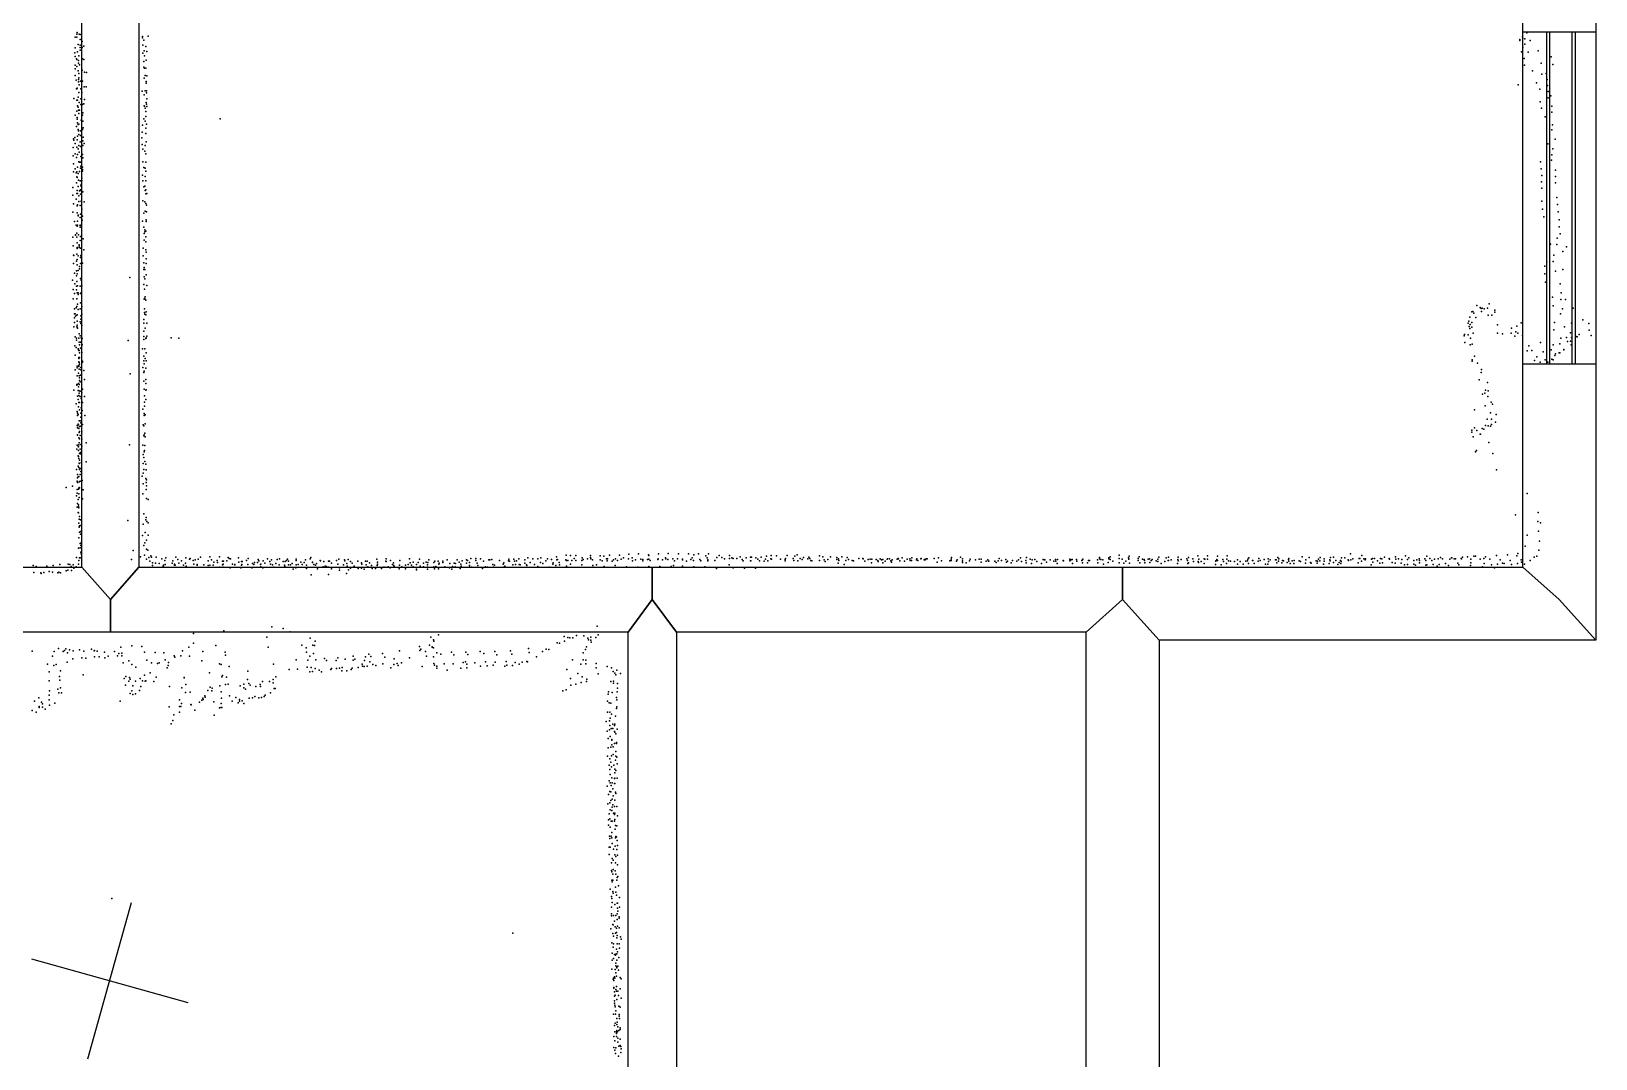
# Model space of a CAD drawing. Header units: millimetres. Extents: x 3450 to 23228, y -19815 to -4263.
# Drawn here: x 13936 to 17795, y -16203 to -13669 of the extents above; entities that cross this region are included whole.
import ezdxf

# ---------------------------------------------------------------- set-up
doc = ezdxf.new("R2010")
doc.units = ezdxf.units.MM
for name, color, linetype in [('P', 9, 'Continuous'), ('PANOS', 10, 'Continuous'), ('ROOMS', 1, 'Continuous'), ('WALLS', 3, 'Continuous'), ('WINDOWS', 6, 'Continuous')]:
    doc.layers.add(name, color=color, linetype=linetype)

# ---------------------------------------------------------------- blocks, each defined once
blk = doc.blocks.new('1-Standard_45')
for points in [[(-590, 42.9766), (589.999, 42.9766), (589.999, 32.9766), (-590, 32.9766), (-590, 42.9766)], [(-590.014, -44.0958), (589.985, -44.0958), (589.985, -54.0958), (-590.014, -54.0958), (-590.014, -44.0958)]]:
    blk.add_lwpolyline(points)

msp = doc.modelspace()

# ---------------------------------------------------------------- linework, layer by layer
at = {"layer": 'P'}
for p in [(14044, -13684), (14048, -13676), (14048, -13684), (14049, -13672), (14054, -13676), (14056, -13677), (14056, -13689), (14061, -13694), (14210, -13682), (14210, -13685), (14213, -13691), (14224, -13681), (17608, -13689), (17608, -13692), (17614, -13683), (17615, -13686), (17620, -13688), (17625, -13673), (17633, -13692), (14043, -13722), (14044, -13710), (14044, -13731), (14047, -13737), (14050, -13720), (14051, -13702), (14053, -13730), (14056, -13703), (14056, -13709), (14056, -13716), (14061, -13709), (14062, -13737), (14065, -13706), (14211, -13703), (14211, -13723), (14214, -13717), (14215, -13730), (14218, -13707), (14221, -13719), (17612, -13720), (17615, -13708), (17618, -13736), (17620, -13701), (17628, -13721), (17653, -13717), (17685, -13732), (14044, -13753), (14044, -13762), (14048, -13739), (14048, -13756), (14051, -13767), (14052, -13741), (14052, -13748), (14053, -13773), (14055, -13752), (14061, -13765), (14065, -13739), (14067, -13770), (14072, -13771), (14213, -13744), (14213, -13758), (14215, -13760), (14218, -13760), (14219, -13740), (17619, -13753), (17639, -13767), (17660, -13748), (17662, -13775), (17673, -13773), (17689, -13751), (14044, -13778), (14046, -13790), (14047, -13811), (14048, -13811), (14049, -13809), (14052, -13788), (14052, -13794), (14053, -13784), (14054, -13801), (14057, -13792), (14058, -13811), (14062, -13792), (14066, -13806), (14071, -13806), (14214, -13785), (14217, -13778), (14219, -13793), (14219, -13797), (14221, -13779), (17604, -13801), (17649, -13796), (17657, -13812), (17675, -13788), (17676, -13803), (14041, -13835), (14048, -13839), (14050, -13839), (14050, -13853), (14051, -13832), (14053, -13820), (14054, -13845), (14058, -13836), (14058, -13850), (14060, -13820), (14062, -13850), (14065, -13848), (14067, -13837), (14209, -13817), (14214, -13826), (14214, -13853), (14215, -13854), (14217, -13816), (14219, -13845), (14220, -13816), (14220, -13821), (14220, -13849), (14221, -13836), (17658, -13843), (17678, -13818), (17678, -13833), (17684, -13828), (17687, -13854), (14044, -13876), (14048, -13866), (14049, -13882), (14049, -13886), (14051, -13856), (14052, -13864), (14053, -13872), (14055, -13864), (14059, -13888), (14062, -13876), (14063, -13870), (14063, -13891), (14213, -13885), (14217, -13859), (14217, -13891), (14218, -13867), (14218, -13879), (14221, -13855), (14402, -13885), (17661, -13859), (17670, -13880), (17687, -13869), (14043, -13931), (14047, -13904), (14050, -13895), (14050, -13928), (14051, -13899), (14051, -13911), (14052, -13915), (14053, -13898), (14053, -13924), (14057, -13915), (14057, -13926), (14062, -13911), (14064, -13907), (14064, -13930), (14209, -13918), (14210, -13901), (14218, -13908), (14218, -13921), (14220, -13898), (17687, -13912), (17688, -13900), (14039, -13956), (14040, -13934), (14041, -13938), (14044, -13946), (14048, -13955), (14049, -13937), (14051, -13959), (14053, -13951), (14054, -13967), (14056, -13942), (14057, -13953), (14063, -13939), (14063, -13951), (14066, -13946), (14208, -13932), (14209, -13948), (14211, -13960), (14216, -13965), (14217, -13951), (14219, -13942), (17677, -13947), (17689, -13959), (17695, -13935), (14039, -13976), (14040, -13996), (14044, -13971), (14044, -14008), (14047, -13980), (14050, -13973), (14050, -14004), (14053, -13991), (14055, -13992), (14057, -13992), (14057, -14007), (14058, -13978), (14058, -14002), (14062, -13973), (14062, -14004), (14063, -13981), (14211, -13991), (14213, -14005), (14217, -14007), (14218, -13971), (14218, -13992), (17659, -13991), (17660, -14008), (17686, -13987), (17687, -13974), (14040, -14016), (14046, -14018), (14047, -14043), (14048, -14016), (14048, -14028), (14049, -14030), (14051, -14020), (14052, -14036), (14055, -14015), (14056, -14038), (14058, -14038), (14059, -14047), (14060, -14031), (14060, -14037), (14062, -14010), (14062, -14014), (14210, -14024), (14211, -14038), (14217, -14027), (14218, -14014), (14218, -14038), (17661, -14040), (17662, -14025), (17696, -14012), (17696, -14027), (17696, -14043), (14038, -14054), (14038, -14073), (14046, -14083), (14048, -14069), (14049, -14062), (14050, -14069), (14051, -14052), (14053, -14075), (14055, -14063), (14057, -14060), (14057, -14062), (14057, -14071), (14058, -14050), (14063, -14065), (14213, -14053), (14216, -14051), (14217, -14062), (14218, -14060), (14218, -14070), (14221, -14069), (17662, -14056), (17699, -14079), (14038, -14115), (14040, -14095), (14049, -14100), (14049, -14117), (14050, -14097), (14051, -14123), (14051, -14124), (14053, -14089), (14056, -14099), (14057, -14120), (14059, -14088), (14059, -14089), (14060, -14108), (14066, -14090), (14211, -14087), (14213, -14118), (14216, -14090), (14217, -14113), (14218, -14094), (14220, -14098), (14220, -14114), (17662, -14088), (17664, -14108), (17701, -14096), (17702, -14114), (14042, -14138), (14046, -14147), (14049, -14150), (14050, -14137), (14050, -14147), (14056, -14128), (14056, -14147), (14056, -14148), (14056, -14152), (14061, -14135), (14062, -14125), (14210, -14137), (14213, -14152), (14216, -14159), (14218, -14162), (14219, -14134), (14219, -14138), (17667, -14127), (17705, -14134), (17705, -14151), (14038, -14177), (14039, -14198), (14045, -14171), (14045, -14172), (14048, -14167), (14048, -14177), (14049, -14191), (14052, -14171), (14054, -14196), (14054, -14199), (14056, -14185), (14057, -14175), (14064, -14181), (14214, -14168), (14214, -14184), (14216, -14164), (14218, -14176), (14218, -14188), (17683, -14194), (17699, -14195), (17700, -14179), (17707, -14169), (17723, -14201), (14040, -14221), (14041, -14222), (14047, -14236), (14048, -14219), (14049, -14202), (14049, -14205), (14049, -14232), (14051, -14223), (14054, -14202), (14057, -14204), (14057, -14227), (14058, -14222), (14059, -14223), (14065, -14208), (14212, -14204), (14212, -14223), (14213, -14240), (14218, -14208), (14219, -14214), (14219, -14230), (17674, -14238), (17690, -14237), (17692, -14221), (17714, -14212), (14040, -14242), (14042, -14266), (14047, -14260), (14047, -14272), (14049, -14245), (14049, -14267), (14051, -14259), (14055, -14249), (14055, -14255), (14057, -14242), (14057, -14279), (14062, -14241), (14179, -14276), (14213, -14257), (14214, -14252), (14214, -14275), (14216, -14257), (14219, -14242), (14219, -14270), (17669, -14248), (17669, -14267), (17696, -14261), (17714, -14257), (14037, -14283), (14039, -14306), (14042, -14316), (14043, -14292), (14047, -14298), (14047, -14307), (14048, -14286), (14049, -14314), (14050, -14297), (14051, -14314), (14056, -14298), (14057, -14316), (14059, -14283), (14059, -14314), (14060, -14297), (14213, -14294), (14215, -14305), (14216, -14280), (14221, -14296), (17671, -14288), (17707, -14292), (17710, -14314), (14039, -14329), (14042, -14354), (14046, -14351), (14048, -14329), (14048, -14348), (14050, -14342), (14051, -14318), (14051, -14355), (14056, -14354), (14057, -14339), (14060, -14348), (14214, -14330), (14215, -14328), (14215, -14354), (14216, -14329), (14217, -14324), (14218, -14332), (17502, -14345), (17510, -14350), (17512, -14353), (17515, -14352), (17520, -14354), (17528, -14352), (17532, -14341), (17688, -14325), (17690, -14346), (17709, -14331), (17713, -14354), (17720, -14331), (17739, -14352), (14042, -14366), (14042, -14376), (14042, -14387), (14044, -14366), (14045, -14372), (14048, -14369), (14049, -14368), (14049, -14384), (14049, -14394), (14056, -14386), (14058, -14371), (14058, -14379), (14058, -14390), (14060, -14367), (14213, -14380), (14213, -14389), (14215, -14363), (14216, -14367), (14218, -14368), (14219, -14361), (14221, -14389), (17480, -14389), (17482, -14384), (17484, -14374), (17485, -14392), (17489, -14361), (17489, -14387), (17492, -14360), (17494, -14364), (17499, -14375), (17513, -14360), (17530, -14369), (17539, -14369), (17546, -14357), (17546, -14362), (17553, -14393), (17611, -14388), (17693, -14387), (17708, -14366), (17735, -14389), (17763, -14381), (17778, -14390), (14041, -14398), (14044, -14423), (14047, -14426), (14047, -14431), (14048, -14398), (14049, -14399), (14050, -14401), (14053, -14426), (14054, -14415), (14056, -14420), (14059, -14425), (14060, -14395), (14061, -14427), (14175, -14432), (14213, -14409), (14213, -14422), (14213, -14429), (14217, -14401), (14218, -14427), (14219, -14425), (14221, -14421), (14281, -14425), (14300, -14426), (17470, -14420), (17471, -14417), (17480, -14418), (17483, -14397), (17484, -14402), (17486, -14426), (17489, -14399), (17493, -14414), (17553, -14414), (17565, -14415), (17586, -14414), (17587, -14401), (17595, -14421), (17598, -14410), (17600, -14396), (17603, -14414), (17614, -14419), (17692, -14405), (17709, -14426), (17718, -14398), (17723, -14424), (17733, -14413), (17733, -14433), (17735, -14424), (17747, -14422), (17749, -14423), (17754, -14417), (17779, -14406), (17784, -14419), (14043, -14445), (14044, -14468), (14046, -14449), (14051, -14452), (14052, -14455), (14053, -14456), (14054, -14436), (14054, -14456), (14055, -14442), (14055, -14462), (14057, -14436), (14057, -14451), (14060, -14461), (14061, -14442), (14210, -14452), (14213, -14470), (14216, -14452), (14219, -14462), (17472, -14437), (17485, -14442), (17490, -14441), (17496, -14470), (17626, -14457), (17630, -14445), (17637, -14456), (17650, -14472), (17659, -14437), (17665, -14460), (17685, -14455), (17690, -14442), (17694, -14469), (17696, -14465), (17705, -14462), (17706, -14440), (17706, -14462), (17716, -14454), (17716, -14455), (17725, -14434), (17734, -14442), (14044, -14504), (14049, -14495), (14049, -14499), (14053, -14474), (14053, -14476), (14053, -14484), (14053, -14493), (14053, -14496), (14054, -14486), (14054, -14502), (14055, -14474), (14055, -14490), (14058, -14498), (14058, -14504), (14062, -14483), (14062, -14485), (14065, -14506), (14211, -14498), (14213, -14482), (14214, -14489), (14214, -14507), (14217, -14476), (14218, -14500), (14219, -14482), (17490, -14479), (17490, -14483), (17503, -14488), (17513, -14503), (17644, -14481), (17658, -14485), (17670, -14479), (17677, -14485), (17687, -14478), (17690, -14479), (14048, -14540), (14048, -14542), (14049, -14519), (14049, -14540), (14052, -14512), (14052, -14538), (14052, -14546), (14054, -14519), (14054, -14540), (14055, -14524), (14055, -14530), (14056, -14534), (14057, -14517), (14067, -14528), (14180, -14514), (14213, -14511), (14213, -14532), (14218, -14528), (14218, -14538), (17507, -14529), (17512, -14511), (17528, -14535), (14041, -14554), (14050, -14569), (14051, -14555), (14051, -14577), (14053, -14567), (14053, -14585), (14054, -14556), (14054, -14562), (14054, -14585), (14055, -14585), (14056, -14557), (14056, -14570), (14059, -14575), (14060, -14561), (14062, -14552), (14062, -14585), (14067, -14570), (14214, -14552), (14215, -14568), (14215, -14584), (14218, -14554), (14218, -14577), (14219, -14553), (17516, -14564), (17521, -14562), (17523, -14554), (17529, -14570), (17530, -14556), (17537, -14584), (14046, -14588), (14049, -14607), (14050, -14611), (14050, -14617), (14051, -14614), (14052, -14595), (14055, -14603), (14058, -14611), (14058, -14621), (14059, -14598), (14061, -14604), (14068, -14617), (14211, -14601), (14214, -14612), (14214, -14617), (14215, -14594), (14217, -14615), (17496, -14603), (17522, -14593), (17527, -14626), (17535, -14610), (17538, -14626), (17540, -14589), (17549, -14614), (14049, -14641), (14050, -14646), (14050, -14647), (14050, -14664), (14051, -14638), (14052, -14640), (14053, -14649), (14054, -14630), (14054, -14659), (14055, -14644), (14055, -14656), (14056, -14630), (14058, -14635), (14058, -14643), (14060, -14657), (14062, -14639), (14212, -14640), (14213, -14642), (14214, -14664), (14216, -14660), (14217, -14637), (17489, -14653), (17489, -14658), (17496, -14647), (17502, -14654), (17510, -14663), (17511, -14663), (17515, -14649), (17519, -14650), (17523, -14641), (17530, -14642), (17535, -14643), (17538, -14639), (17548, -14633), (14048, -14700), (14049, -14690), (14050, -14665), (14050, -14691), (14052, -14694), (14052, -14703), (14053, -14672), (14053, -14689), (14054, -14684), (14055, -14674), (14056, -14666), (14056, -14700), (14058, -14688), (14060, -14675), (14060, -14692), (14071, -14684), (14178, -14689), (14211, -14690), (14213, -14667), (14215, -14703), (14216, -14691), (14217, -14669), (17493, -14669), (17501, -14703), (17531, -14683), (14051, -14716), (14051, -14716), (14051, -14742), (14052, -14718), (14053, -14723), (14054, -14734), (14054, -14735), (14055, -14710), (14055, -14727), (14057, -14708), (14057, -14711), (14059, -14733), (14071, -14731), (14212, -14713), (14212, -14735), (14213, -14720), (14214, -14706), (14216, -14730), (14218, -14737), (17498, -14706), (17541, -14710), (14047, -14750), (14049, -14779), (14050, -14762), (14050, -14770), (14051, -14768), (14053, -14745), (14053, -14767), (14054, -14780), (14055, -14750), (14056, -14747), (14056, -14762), (14056, -14779), (14058, -14755), (14061, -14777), (14209, -14766), (14212, -14759), (14213, -14750), (14218, -14772), (14219, -14751), (14220, -14775), (17550, -14751), (14022, -14794), (14037, -14791), (14047, -14815), (14049, -14799), (14049, -14808), (14050, -14782), (14052, -14798), (14053, -14797), (14053, -14810), (14054, -14794), (14054, -14819), (14055, -14795), (14061, -14799), (14064, -14800), (14211, -14810), (14212, -14785), (14219, -14782), (14219, -14799), (14220, -14790), (17626, -14809), (14049, -14843), (14050, -14834), (14051, -14824), (14051, -14856), (14052, -14837), (14052, -14841), (14052, -14857), (14053, -14844), (14062, -14822), (14220, -14821), (14224, -14824), (17653, -14856), (14053, -14882), (14054, -14872), (14054, -14892), (14055, -14866), (14055, -14889), (14057, -14874), (14058, -14888), (14174, -14876), (14212, -14885), (14213, -14859), (14218, -14874), (14219, -14868), (14221, -14878), (14224, -14881), (17597, -14862), (17652, -14878), (17659, -14881), (14053, -14918), (14055, -14904), (14056, -14932), (14057, -14909), (14058, -14903), (14059, -14931), (14210, -14913), (14216, -14931), (14217, -14905), (14220, -14924), (14224, -14912), (17626, -14912), (17654, -14902), (17656, -14927), (14047, -14967), (14052, -14944), (14055, -14968), (14056, -14943), (14056, -14968), (14058, -14937), (14058, -14954), (14059, -14958), (14183, -14972), (14187, -14950), (14205, -14965), (14213, -14937), (14215, -14961), (14220, -14946), (14220, -14971), (14223, -14949), (14226, -14967), (14231, -14963), (14232, -14966), (14244, -14966), (14258, -14970), (14268, -14968), (14292, -14966), (14297, -14972), (14317, -14968), (14326, -14971), (14328, -14969), (14340, -14973), (14347, -14971), (14353, -14966), (14376, -14965), (14380, -14973), (14400, -14965), (14421, -14967), (14424, -14969), (14427, -14970), (14447, -14968), (14447, -14968), (14471, -14969), (14495, -14972), (14518, -14970), (14528, -14973), (14542, -14972), (14548, -14970), (14568, -14971), (14589, -14971), (14612, -14973), (14624, -14970), (14625, -14967), (14694, -14971), (14708, -14973), (14717, -14972), (14788, -14971), (14811, -14970), (14869, -14970), (14893, -14971), (14916, -14973), (14962, -14973), (14986, -14973), (15009, -14973), (15020, -14969), (15032, -14969), (15044, -14970), (15064, -14973), (15067, -14973), (15072, -14972), (15114, -14971), (15126, -14971), (15138, -14970), (15153, -14973), (15161, -14968), (15173, -14970), (15185, -14970), (15193, -14968), (15209, -14970), (15219, -14972), (15231, -14965), (15232, -14973), (15234, -14972), (15254, -14973), (15255, -14961), (15266, -14962), (15275, -14969), (15279, -14962), (15295, -14968), (15297, -14972), (15308, -14970), (15315, -14962), (15315, -14967), (15316, -14970), (15320, -14973), (15339, -14963), (15339, -14973), (15348, -14964), (15355, -14970), (15357, -14970), (15362, -14961), (15372, -14973), (15377, -14970), (15387, -14961), (15391, -14971), (15397, -14968), (15409, -14970), (15410, -14959), (15418, -14968), (15426, -14973), (15434, -14958), (15439, -14971), (15444, -14972), (15456, -14972), (15458, -14960), (15459, -14962), (15459, -14971), (15481, -14972), (15482, -14970), (15483, -14958), (15493, -14973), (15500, -14968), (15501, -14970), (15506, -14972), (15507, -14957), (15518, -14970), (15530, -14970), (15532, -14958), (15542, -14971), (15542, -14973), (15557, -14958), (15563, -14972), (15566, -14968), (15570, -14960), (15582, -14958), (15585, -14972), (15600, -14963), (15603, -14968), (15605, -14973), (15606, -14958), (15627, -14967), (15633, -14962), (15639, -14967), (15646, -14970), (15658, -14962), (15658, -14969), (15664, -14968), (15667, -14969), (15676, -14969), (15684, -14965), (15689, -14972), (15699, -14968), (15710, -14966), (15712, -14966), (15723, -14968), (15728, -14971), (15736, -14966), (15747, -14971), (15749, -14964), (15760, -14970), (15761, -14962), (15762, -14971), (15774, -14963), (15784, -14971), (15795, -14972), (15796, -14969), (15800, -14962), (15815, -14969), (15819, -14964), (15825, -14960), (15832, -14969), (15837, -14972), (15841, -14967), (15851, -14970), (15854, -14966), (15856, -14969), (15880, -14963), (15888, -14965), (15892, -14973), (15901, -14972), (15907, -14965), (15923, -14967), (15923, -14972), (15927, -14970), (15935, -14965), (15948, -14967), (15952, -14972), (15977, -14969), (15987, -14969), (15988, -14970), (16000, -14972), (16005, -14971), (16009, -14971), (16020, -14972), (16030, -14970), (16033, -14973), (16036, -14972), (16047, -14971), (16048, -14970), (16053, -14970), (16059, -14973), (16072, -14971), (16074, -14969), (16075, -14970), (16084, -14968), (16096, -14971), (16103, -14970), (16108, -14968), (16119, -14973), (16120, -14970), (16130, -14970), (16131, -14969), (16138, -14973), (16141, -14971), (16141, -14973), (16144, -14970), (16146, -14970), (16163, -14969), (16174, -14968), (16205, -14971), (16206, -14967), (16220, -14973), (16228, -14966), (16233, -14970), (16252, -14971), (16265, -14973), (16274, -14971), (16279, -14971), (16295, -14973), (16323, -14969), (16340, -14972), (16371, -14973), (16376, -14968), (16391, -14967), (16400, -14971), (16405, -14973), (16411, -14972), (16432, -14972), (16434, -14973), (16436, -14973), (16449, -14973), (16462, -14972), (16467, -14972), (16498, -14971), (16501, -14973), (16503, -14972), (16514, -14972), (16529, -14973), (16530, -14971), (16566, -14973), (16571, -14967), (16571, -14970), (16574, -14972), (16579, -14973), (16594, -14968), (16594, -14970), (16597, -14965), (16597, -14972), (16619, -14961), (16619, -14969), (16627, -14971), (16642, -14968), (16643, -14971), (16644, -14964), (16666, -14969), (16669, -14965), (16677, -14971), (16681, -14972), (16691, -14971), (16694, -14970), (16701, -14972), (16715, -14971), (16717, -14966), (16735, -14968), (16741, -14966), (16748, -14973), (16764, -14972), (16765, -14966), (16772, -14972), (16786, -14970), (16790, -14967), (16801, -14970), (16813, -14963), (16816, -14971), (16829, -14970), (16831, -14971), (16837, -14963), (16837, -14971), (16860, -14972), (16862, -14964), (16875, -14972), (16885, -14971), (16886, -14963), (16911, -14973), (16937, -14971), (16939, -14968), (16964, -14969), (16977, -14972), (16987, -14970), (16992, -14973), (17005, -14973), (17007, -14973), (17011, -14967), (17013, -14970), (17037, -14972), (17038, -14969), (17071, -14965), (17080, -14973), (17088, -14967), (17111, -14971), (17115, -14967), (17125, -14970), (17139, -14973), (17141, -14967), (17148, -14966), (17168, -14968), (17176, -14968), (17184, -14973), (17190, -14958), (17191, -14973), (17196, -14970), (17211, -14969), (17213, -14969), (17218, -14962), (17223, -14970), (17226, -14973), (17227, -14970), (17242, -14971), (17244, -14969), (17249, -14969), (17264, -14969), (17267, -14970), (17274, -14966), (17285, -14969), (17286, -14971), (17301, -14965), (17302, -14971), (17308, -14970), (17317, -14972), (17326, -14963), (17331, -14972), (17334, -14968), (17354, -14973), (17359, -14970), (17373, -14970), (17378, -14964), (17386, -14969), (17397, -14971), (17406, -14970), (17412, -14967), (17417, -14970), (17435, -14971), (17439, -14968), (17440, -14968), (17446, -14970), (17449, -14970), (17463, -14969), (17464, -14970), (17466, -14966), (17479, -14965), (17487, -14971), (17494, -14964), (17498, -14964), (17510, -14971), (17519, -14969), (17523, -14965), (17534, -14971), (17550, -14962), (17559, -14973), (17577, -14960), (17600, -14963), (17603, -14957), (17611, -14973), (17621, -14939), (17643, -14966), (17650, -14964), (17655, -14949), (13940, -14987), (13942, -15004), (13948, -14989), (13959, -15005), (13960, -15006), (13967, -15004), (13974, -14988), (13980, -15001), (13988, -15003), (13990, -14987), (14001, -15005), (14004, -15003), (14006, -14984), (14008, -15005), (14022, -15000), (14026, -14998), (14027, -14983), (14031, -14984), (14034, -14989), (14035, -14999), (14039, -14985), (14041, -14993), (14046, -14990), (14052, -14983), (14053, -14974), (14228, -14976), (14235, -14980), (14235, -14987), (14242, -14981), (14251, -14982), (14261, -14988), (14262, -14986), (14265, -14974), (14266, -14984), (14283, -14981), (14285, -14975), (14289, -14983), (14289, -14986), (14291, -14986), (14300, -14981), (14306, -14975), (14311, -14986), (14316, -14981), (14318, -14988), (14335, -14974), (14337, -14983), (14345, -14984), (14345, -14986), (14361, -14985), (14372, -14975), (14372, -14987), (14376, -14986), (14384, -14986), (14386, -14978), (14394, -14974), (14395, -14979), (14400, -14991), (14407, -14976), (14407, -14985), (14409, -14983), (14409, -14991), (14410, -14976), (14418, -14975), (14426, -14992), (14432, -14983), (14438, -14984), (14438, -14985), (14448, -14978), (14453, -14992), (14454, -14977), (14454, -14986), (14455, -14984), (14456, -14977), (14467, -14974), (14470, -14984), (14480, -14992), (14481, -14982), (14485, -14984), (14486, -14979), (14494, -14979), (14497, -14975), (14501, -14984), (14502, -14983), (14502, -14990), (14507, -14992), (14508, -14975), (14512, -14981), (14524, -14977), (14526, -14983), (14531, -14985), (14534, -14991), (14539, -14982), (14547, -14985), (14557, -14977), (14560, -14986), (14561, -14988), (14562, -14977), (14565, -14974), (14570, -14976), (14570, -14985), (14575, -14985), (14579, -14982), (14582, -14996), (14588, -14992), (14589, -14974), (14589, -14985), (14594, -14984), (14601, -14978), (14604, -14984), (14609, -14979), (14615, -14986), (14615, -14994), (14626, -15010), (14629, -14978), (14629, -14979), (14633, -14984), (14637, -14986), (14639, -14982), (14642, -14995), (14648, -14974), (14649, -14975), (14656, -14990), (14657, -14977), (14661, -14988), (14664, -14989), (14669, -14976), (14669, -14991), (14669, -15009), (14671, -14976), (14676, -14981), (14676, -14995), (14689, -14974), (14692, -14983), (14696, -14992), (14696, -14998), (14706, -14985), (14709, -14975), (14713, -15006), (14714, -14982), (14715, -14988), (14718, -14997), (14723, -14977), (14723, -14993), (14727, -14981), (14732, -14988), (14741, -14976), (14742, -14994), (14750, -14980), (14750, -14993), (14751, -14983), (14757, -14996), (14760, -14976), (14762, -14985), (14764, -14976), (14766, -14990), (14770, -14980), (14775, -14987), (14777, -14994), (14785, -14994), (14789, -14987), (14790, -14978), (14790, -14983), (14800, -14994), (14804, -14991), (14808, -14991), (14810, -14976), (14811, -14977), (14816, -14990), (14821, -14992), (14822, -14974), (14827, -14984), (14829, -14980), (14829, -14991), (14830, -14987), (14831, -14989), (14843, -14995), (14844, -14986), (14845, -14974), (14849, -14991), (14850, -14990), (14859, -14986), (14859, -14995), (14865, -14984), (14870, -14980), (14874, -14986), (14875, -14991), (14878, -14978), (14878, -14990), (14886, -14984), (14886, -14996), (14886, -14997), (14890, -14979), (14895, -14988), (14903, -14981), (14903, -14990), (14910, -14978), (14913, -14985), (14913, -14991), (14913, -14996), (14914, -14979), (14929, -14979), (14929, -14990), (14930, -14995), (14931, -14976), (14934, -14989), (14939, -14976), (14940, -14995), (14941, -14983), (14942, -14981), (14951, -14976), (14951, -14979), (14956, -14990), (14967, -14992), (14968, -14982), (14973, -14996), (14975, -14989), (14979, -14981), (14981, -14990), (14982, -14982), (14991, -14978), (14994, -14994), (14995, -14983), (14996, -14988), (14999, -14975), (15009, -14981), (15012, -14974), (15017, -14979), (15017, -14987), (15017, -14991), (15022, -14991), (15032, -14974), (15036, -14981), (15037, -14987), (15049, -14994), (15051, -14976), (15056, -14990), (15061, -14991), (15074, -14984), (15076, -14991), (15078, -14986), (15091, -14974), (15100, -14983), (15101, -14980), (15103, -14989), (15104, -14988), (15113, -14975), (15115, -14976), (15124, -14985), (15128, -14976), (15130, -14984), (15133, -14975), (15139, -14984), (15142, -14985), (15153, -14981), (15157, -14985), (15158, -14987), (15166, -14979), (15177, -14984), (15185, -14989), (15192, -14979), (15198, -14982), (15205, -14975), (15213, -14991), (15222, -14983), (15223, -14980), (15230, -14987), (15238, -14979), (15239, -14985), (15256, -14974), (15256, -14988), (15259, -14974), (15266, -14983), (15269, -14974), (15279, -14974), (15294, -14974), (15294, -14985), (15321, -14987), (15330, -14985), (15344, -14975), (15349, -14989), (15356, -14975), (15369, -14976), (15376, -14987), (15382, -14974), (15404, -14990), (15419, -14975), (15432, -14991), (15444, -14975), (15459, -14989), (15462, -14974), (15486, -14989), (15514, -14989), (15520, -14987), (15522, -14975), (15542, -14988), (15552, -14976), (15569, -14974), (15570, -14990), (15587, -14975), (15597, -14990), (15605, -14975), (15622, -14974), (15626, -14994), (15657, -14985), (15667, -14992), (15692, -14975), (15695, -14993), (15710, -14975), (15711, -14975), (15722, -14993), (15732, -14975), (15744, -14976), (15753, -14975), (15795, -14975), (15817, -14974), (15827, -14975), (15859, -14974), (15861, -14975), (15880, -14974), (15894, -14977), (15926, -14981), (15928, -14974), (15941, -14984), (15945, -14974), (15961, -14974), (15964, -14975), (15992, -14976), (16008, -14980), (16024, -14974), (16025, -14977), (16036, -14980), (16042, -14976), (16056, -14975), (16058, -14978), (16078, -14975), (16090, -14976), (16104, -14974), (16107, -14974), (16123, -14974), (16170, -14978), (16181, -14975), (16202, -14975), (16205, -14974), (16218, -14976), (16233, -14975), (16233, -14979), (16242, -14980), (16250, -14975), (16279, -14978), (16291, -14976), (16297, -14976), (16298, -14976), (16313, -14976), (16316, -14979), (16321, -14975), (16329, -14974), (16341, -14978), (16344, -14976), (16353, -14980), (16356, -14974), (16367, -14976), (16378, -14977), (16389, -14974), (16390, -14980), (16403, -14982), (16416, -14977), (16428, -14982), (16440, -14978), (16458, -14976), (16463, -14976), (16466, -14982), (16481, -14974), (16482, -14975), (16498, -14975), (16504, -14982), (16515, -14976), (16527, -14974), (16529, -14980), (16541, -14980), (16544, -14974), (16546, -14974), (16567, -14980), (16581, -14983), (16592, -14979), (16604, -14976), (16619, -14980), (16631, -14981), (16636, -14976), (16645, -14981), (16666, -14974), (16670, -14980), (16682, -14974), (16683, -14980), (16695, -14979), (16698, -14974), (16711, -14975), (16715, -14977), (16723, -14982), (16732, -14977), (16740, -14974), (16741, -14974), (16763, -14982), (16765, -14975), (16788, -14974), (16789, -14982), (16790, -14980), (16803, -14977), (16814, -14977), (16815, -14979), (16822, -14977), (16829, -14982), (16857, -14984), (16858, -14975), (16858, -14976), (16862, -14974), (16871, -14985), (16877, -14977), (16884, -14982), (16889, -14975), (16894, -14976), (16904, -14977), (16911, -14983), (16918, -14977), (16925, -14983), (16932, -14976), (16936, -14975), (16938, -14982), (16948, -14974), (16949, -14974), (16952, -14982), (16962, -14976), (16967, -14974), (16980, -14983), (16986, -14983), (16988, -14977), (17008, -14980), (17012, -14976), (17021, -14980), (17022, -14974), (17025, -14975), (17034, -14979), (17038, -14976), (17041, -14982), (17046, -14975), (17050, -14982), (17051, -14974), (17063, -14975), (17067, -14977), (17079, -14981), (17091, -14979), (17093, -14981), (17105, -14975), (17108, -14981), (17109, -14976), (17114, -14975), (17123, -14983), (17125, -14976), (17137, -14982), (17140, -14975), (17148, -14979), (17154, -14974), (17159, -14984), (17162, -14979), (17165, -14974), (17166, -14982), (17167, -14977), (17185, -14974), (17209, -14980), (17217, -14976), (17241, -14985), (17245, -14978), (17257, -14975), (17262, -14981), (17269, -14980), (17293, -14979), (17300, -14981), (17315, -14981), (17323, -14985), (17331, -14984), (17346, -14974), (17346, -14983), (17350, -14986), (17360, -14974), (17360, -14980), (17376, -14974), (17376, -14986), (17378, -14985), (17391, -14974), (17394, -14984), (17404, -14988), (17409, -14984), (17424, -14982), (17432, -14987), (17455, -14981), (17457, -14985), (17486, -14987), (17487, -14980), (17516, -14990), (17520, -14982), (17538, -14985), (17545, -14992), (17553, -14983), (17565, -14981), (17569, -14982), (17584, -14974), (17587, -14984), (17602, -14982), (17612, -14978), (17619, -14983), (17633, -14974), (14336, -15154), (14411, -15148), (14517, -15163), (14529, -15138), (14557, -15142), (14574, -15150), (14624, -15166), (14921, -15163), (14940, -15158), (15250, -15162), (15259, -15164), (15264, -15165), (15272, -15165), (15281, -15159), (15299, -15160), (15309, -15166), (15316, -15163), (15328, -15164), (15332, -15136), (15334, -15158), (13938, -15198), (13992, -15199), (14003, -15191), (14014, -15199), (14018, -15196), (14021, -15192), (14025, -15202), (14030, -15195), (14039, -15197), (14055, -15195), (14065, -15198), (14084, -15193), (14091, -15197), (14092, -15196), (14098, -15198), (14116, -15200), (14141, -15199), (14152, -15204), (14157, -15188), (14159, -15203), (14184, -15185), (14208, -15186), (14215, -15200), (14241, -15201), (14263, -15202), (14309, -15197), (14324, -15188), (14336, -15178), (14359, -15199), (14391, -15184), (14414, -15200), (14520, -15188), (14603, -15183), (14614, -15190), (14615, -15200), (14630, -15183), (14632, -15204), (14634, -15184), (14636, -15173), (14768, -15205), (14802, -15204), (14844, -15197), (14893, -15186), (14894, -15196), (14897, -15193), (14908, -15199), (14918, -15183), (14925, -15187), (14925, -15188), (14928, -15170), (14928, -15190), (14929, -15173), (14936, -15202), (14946, -15205), (14972, -15200), (15008, -15200), (15043, -15199), (15052, -15204), (15079, -15199), (15118, -15197), (15121, -15205), (15162, -15191), (15164, -15201), (15197, -15199), (15206, -15193), (15212, -15194), (15233, -15177), (15239, -15178), (15251, -15173), (15297, -15202), (15303, -15194), (15305, -15187), (15310, -15170), (15316, -15171), (15317, -15176), (13976, -15230), (13988, -15210), (13991, -15233), (13997, -15231), (14024, -15225), (14038, -15217), (14060, -15214), (14070, -15215), (14092, -15212), (14103, -15212), (14117, -15214), (14125, -15210), (14148, -15209), (14159, -15209), (14162, -15227), (14176, -15222), (14184, -15231), (14194, -15237), (14221, -15220), (14232, -15227), (14247, -15228), (14251, -15227), (14266, -15219), (14271, -15239), (14273, -15233), (14274, -15226), (14288, -15209), (14290, -15213), (14290, -15213), (14305, -15209), (14326, -15210), (14356, -15222), (14400, -15229), (14404, -15231), (14415, -15208), (14424, -15236), (14533, -15230), (14572, -15243), (14589, -15219), (14592, -15242), (14616, -15237), (14618, -15220), (14623, -15210), (14626, -15238), (14636, -15241), (14638, -15219), (14659, -15216), (14664, -15221), (14675, -15243), (14676, -15241), (14688, -15221), (14689, -15241), (14692, -15214), (14696, -15240), (14703, -15238), (14710, -15218), (14725, -15243), (14727, -15240), (14730, -15210), (14730, -15220), (14734, -15218), (14742, -15238), (14752, -15230), (14753, -15235), (14757, -15236), (14758, -15221), (14760, -15212), (14764, -15235), (14771, -15224), (14773, -15211), (14778, -15231), (14786, -15233), (14803, -15229), (14808, -15213), (14823, -15239), (14830, -15231), (14831, -15217), (14838, -15228), (14841, -15233), (14849, -15227), (14869, -15214), (14900, -15236), (14911, -15210), (14928, -15212), (14929, -15228), (14930, -15232), (14936, -15235), (14936, -15240), (14954, -15229), (14976, -15229), (14978, -15207), (14995, -15240), (15001, -15226), (15007, -15224), (15010, -15230), (15010, -15239), (15013, -15206), (15030, -15227), (15044, -15235), (15056, -15224), (15060, -15234), (15075, -15232), (15080, -15225), (15084, -15207), (15104, -15235), (15107, -15223), (15109, -15232), (15123, -15233), (15129, -15226), (15139, -15230), (15147, -15225), (15158, -15223), (15160, -15224), (15182, -15212), (15257, -15243), (15271, -15219), (15291, -15230), (15297, -15219), (15304, -15220), (15304, -15229), (15329, -15228), (15329, -15239), (15356, -15236), (15367, -15239), (13980, -15249), (13980, -15271), (14005, -15260), (14006, -15269), (14008, -15246), (14064, -15256), (14165, -15265), (14168, -15282), (14169, -15260), (14176, -15272), (14178, -15263), (14180, -15267), (14193, -15272), (14204, -15265), (14210, -15271), (14215, -15257), (14217, -15272), (14218, -15271), (14229, -15251), (14238, -15273), (14244, -15262), (14313, -15263), (14313, -15264), (14317, -15280), (14375, -15251), (14406, -15261), (14407, -15258), (14415, -15280), (14417, -15262), (14421, -15279), (14460, -15279), (14469, -15268), (14470, -15247), (14472, -15278), (14476, -15282), (14500, -15280), (14506, -15273), (14523, -15273), (14532, -15268), (14532, -15276), (14539, -15261), (14623, -15249), (14629, -15248), (14646, -15245), (14652, -15249), (14702, -15246), (14714, -15246), (14962, -15245), (15266, -15265), (15267, -15282), (15279, -15279), (15284, -15253), (15292, -15275), (15295, -15261), (15305, -15273), (15306, -15267), (15334, -15254), (15365, -15273), (15371, -15248), (15372, -15272), (15372, -15277), (15375, -15252), (15378, -15256), (15380, -15245), (15382, -15278), (15389, -15253), (13944, -15321), (13954, -15313), (13980, -15306), (13980, -15318), (13981, -15296), (14001, -15292), (14004, -15301), (14008, -15288), (14010, -15301), (14155, -15321), (14180, -15302), (14184, -15296), (14186, -15283), (14186, -15305), (14193, -15303), (14203, -15295), (14206, -15285), (14277, -15285), (14301, -15318), (14307, -15288), (14316, -15300), (14328, -15299), (14356, -15319), (14359, -15314), (14360, -15317), (14364, -15308), (14365, -15311), (14371, -15295), (14377, -15287), (14381, -15296), (14382, -15289), (14401, -15283), (14404, -15298), (14405, -15314), (14425, -15308), (14431, -15321), (14440, -15312), (14449, -15317), (14449, -15321), (14451, -15283), (14456, -15320), (14460, -15288), (14464, -15292), (14473, -15314), (14481, -15313), (14487, -15310), (14490, -15285), (14497, -15313), (14501, -15285), (14504, -15312), (14510, -15310), (14513, -15306), (14526, -15301), (14535, -15290), (14537, -15290), (15247, -15296), (15255, -15293), (15357, -15321), (15359, -15304), (15360, -15298), (15369, -15300), (15379, -15312), (15380, -15318), (15381, -15298), (15382, -15289), (13938, -15344), (13948, -15348), (13955, -15334), (13955, -15337), (13961, -15324), (13963, -15328), (13963, -15336), (13970, -15341), (13981, -15331), (13994, -15326), (14276, -15335), (14287, -15355), (14301, -15334), (14301, -15348), (14305, -15334), (14306, -15327), (14329, -15329), (14330, -15330), (14339, -15343), (14351, -15324), (14386, -15323), (14387, -15356), (14400, -15338), (14404, -15327), (14404, -15337), (14406, -15337), (14446, -15325), (14460, -15327), (15357, -15348), (15361, -15325), (15363, -15348), (15365, -15326), (15367, -15353), (15377, -15358), (15379, -15339), (15380, -15335), (14281, -15377), (14285, -15369), (15354, -15371), (15356, -15395), (15362, -15370), (15362, -15392), (15363, -15381), (15364, -15363), (15366, -15389), (15370, -15378), (15370, -15389), (15374, -15381), (15374, -15396), (15375, -15378), (15375, -15398), (15381, -15390), (15359, -15413), (15359, -15436), (15364, -15408), (15365, -15435), (15368, -15416), (15368, -15417), (15368, -15429), (15371, -15434), (15374, -15426), (15378, -15402), (15379, -15423), (15379, -15426), (15357, -15457), (15363, -15463), (15365, -15472), (15367, -15456), (15371, -15453), (15377, -15467), (15378, -15445), (15378, -15457), (15380, -15459), (15361, -15479), (15363, -15490), (15364, -15502), (15367, -15483), (15368, -15510), (15373, -15479), (15374, -15512), (15375, -15489), (15375, -15498), (15375, -15511), (15378, -15492), (15381, -15476), (15381, -15511), (15356, -15531), (15360, -15551), (15361, -15518), (15363, -15544), (15364, -15523), (15365, -15545), (15366, -15529), (15369, -15523), (15370, -15537), (15374, -15524), (15375, -15524), (15377, -15546), (15378, -15549), (15358, -15574), (15363, -15572), (15364, -15589), (15365, -15566), (15368, -15591), (15369, -15563), (15369, -15583), (15370, -15577), (15371, -15555), (15374, -15581), (15375, -15565), (15380, -15581), (15360, -15614), (15360, -15627), (15361, -15599), (15363, -15611), (15366, -15617), (15369, -15617), (15372, -15597), (15374, -15601), (15374, -15617), (15375, -15597), (15375, -15613), (15377, -15628), (15380, -15629), (15382, -15604), (15362, -15654), (15363, -15660), (15364, -15632), (15366, -15654), (15368, -15645), (15368, -15658), (15376, -15637), (15377, -15658), (15378, -15655), (15379, -15656), (15381, -15665), (15361, -15681), (15361, -15699), (15364, -15681), (15369, -15672), (15372, -15686), (15375, -15700), (15376, -15679), (15378, -15704), (15380, -15687), (15382, -15677), (15382, -15701), (15367, -15720), (15367, -15739), (15368, -15742), (15369, -15709), (15371, -15713), (15371, -15736), (15376, -15740), (15377, -15720), (15382, -15725), (15368, -15763), (15369, -15767), (15370, -15748), (15370, -15763), (15377, -15780), (15378, -15748), (15380, -15763), (15381, -15756), (15383, -15754), (15384, -15777), (14134, -15808), (15364, -15785), (15367, -15803), (15368, -15808), (15369, -15818), (15370, -15791), (15371, -15795), (15378, -15792), (15379, -15800), (15381, -15819), (15382, -15819), (15387, -15805), (15367, -15829), (15367, -15846), (15367, -15851), (15372, -15850), (15375, -15823), (15378, -15850), (15381, -15846), (15381, -15860), (15382, -15832), (15383, -15839), (15386, -15853), (15386, -15856), (15387, -15829), (15124, -15893), (15365, -15883), (15370, -15872), (15370, -15894), (15371, -15873), (15374, -15864), (15376, -15878), (15377, -15893), (15379, -15881), (15379, -15892), (15381, -15899), (15382, -15876), (15386, -15880), (15368, -15917), (15371, -15928), (15372, -15901), (15372, -15920), (15379, -15933), (15380, -15905), (15381, -15920), (15386, -15920), (15387, -15930), (15389, -15902), (15391, -15908), (15369, -15943), (15369, -15960), (15372, -15956), (15374, -15946), (15377, -15948), (15378, -15945), (15378, -15967), (15378, -15974), (15380, -15944), (15380, -15960), (15380, -15976), (15382, -15939), (15383, -15975), (15385, -15953), (15368, -15982), (15371, -16007), (15372, -16004), (15373, -16010), (15374, -16001), (15375, -16004), (15376, -15983), (15378, -15991), (15379, -15999), (15379, -15999), (15380, -15979), (15384, -15985), (15388, -16003), (15391, -16006), (15373, -16027), (15373, -16029), (15374, -16038), (15374, -16049), (15376, -16046), (15378, -16032), (15379, -16025), (15379, -16036), (15383, -16036), (15384, -16047), (15388, -16031), (15391, -16054), (15374, -16060), (15374, -16066), (15375, -16071), (15376, -16075), (15378, -16085), (15380, -16057), (15385, -16073), (15388, -16076), (15372, -16093), (15374, -16121), (15376, -16115), (15377, -16093), (15380, -16104), (15380, -16119), (15381, -16113), (15383, -16124), (15386, -16094), (15386, -16098), (15387, -16104), (15388, -16127), (15388, -16131), (15373, -16148), (15375, -16137), (15375, -16159), (15379, -16137), (15379, -16141), (15379, -16148), (15380, -16133), (15382, -16137), (15383, -16152), (15383, -16162), (15385, -16133), (15388, -16155), (15388, -16170), (15373, -16175), (15375, -16182), (15377, -16190), (15378, -16176), (15384, -16197), (15385, -16172), (15390, -16173), (15390, -16188), (15391, -16179)]:
    msp.add_point(p, dxfattribs=at)
at = {"layer": 'PANOS'}
for points in [[(14075.1, -16202.9), (14182.9, -15817.7)], [(13936.4, -15956.4), (14321.6, -16064.2)]]:
    msp.add_lwpolyline(points, dxfattribs=at)
at = {"layer": 'ROOMS'}
for points in [[(16627.8, -14990.7), (17614.9, -14990.7), (17614.9, -11024.3), (15912.6, -11024.3), (15163.2, -11024.3), (14200.8, -11024.3), (14200.7, -14990.7), (15467.7, -14990.7), (16627.8, -14990.7)], [(10338.1, -14501.4), (10338.1, -14990.8), (14060.7, -14990.7), (14060.8, -11049.3), (12810.5, -11049.3), (10333.1, -11049.3), (10333.1, -14501.4)], [(10756.7, -19160.9), (10756.8, -19482.1), (14829.8, -19482.1), (14829.5, -19160.9), (15408, -19160.9), (15407.7, -16311.4), (15407.7, -15150.7), (14130.7, -15150.7), (10338.1, -15150.8), (10338.1, -19160.9), (10756.7, -19160.9)], [(16537.8, -16251.4), (16537.8, -15150.7), (15527.7, -15150.7), (15527.7, -16251.4), (16537.8, -16251.4)]]:
    msp.add_lwpolyline(points, close=True, dxfattribs=at)
at = {"layer": 'WALLS'}
for points in [[(14060.7, -14990.7), (14060.8, -11049.3), (14130.8, -10979.3), (14200.8, -11024.3), (14200.7, -14990.7), (14130.7, -15070.7), (14060.7, -14990.7)], [(17614.9, -14990.7), (17614.9, -11024.3), (17704.9, -10979.3), (17794.9, -10979.3), (17794.9, -15170.7), (17704.9, -15070.7), (17614.9, -14990.7)], [(10338.1, -14990.8), (14060.7, -14990.7), (14130.7, -15070.7), (14130.7, -15150.7), (10338.1, -15150.8), (10258.1, -15070.8), (10338.1, -14990.8)], [(14200.7, -14990.7), (15467.7, -14990.7), (15467.7, -15070.7), (15407.7, -15150.7), (14130.7, -15150.7), (14130.7, -15070.7), (14200.7, -14990.7)], [(15467.7, -14990.7), (16627.8, -14990.7), (16627.8, -15070.7), (16537.8, -15150.7), (15527.7, -15150.7), (15467.7, -15070.7), (15467.7, -14990.7)], [(16627.8, -14990.7), (17614.9, -14990.7), (17704.9, -15070.7), (17794.9, -15170.7), (16717.8, -15170.7), (16627.8, -15070.7), (16627.8, -14990.7)], [(15407.7, -16311.4), (15407.7, -15150.7), (15467.7, -15070.7), (15527.7, -15150.7), (15527.7, -16251.4), (15467.7, -16311.4), (15407.7, -16311.4)], [(16717.8, -15170.7), (16717.8, -16311.4), (16627.8, -16311.4), (16537.8, -16251.4), (16537.8, -15150.7), (16627.8, -15070.7), (16717.8, -15170.7)]]:
    msp.add_lwpolyline(points, dxfattribs=at)
at = {"layer": 'WINDOWS'}
msp.add_lwpolyline([(17614.9, -14490.3), (17614.9, -13670.3), (17794.9, -13670.3), (17794.9, -14490.3), (17614.9, -14490.3)], dxfattribs=at)

# ---------------------------------------------------------------- block references
at = {"layer": 'WINDOWS', "xscale": 0.694915, "yscale": 0.72, "rotation": 90}
msp.add_blockref('1-Standard_45', (17704.9, -14080.3), dxfattribs=at)

doc.saveas('drawing.dxf')
